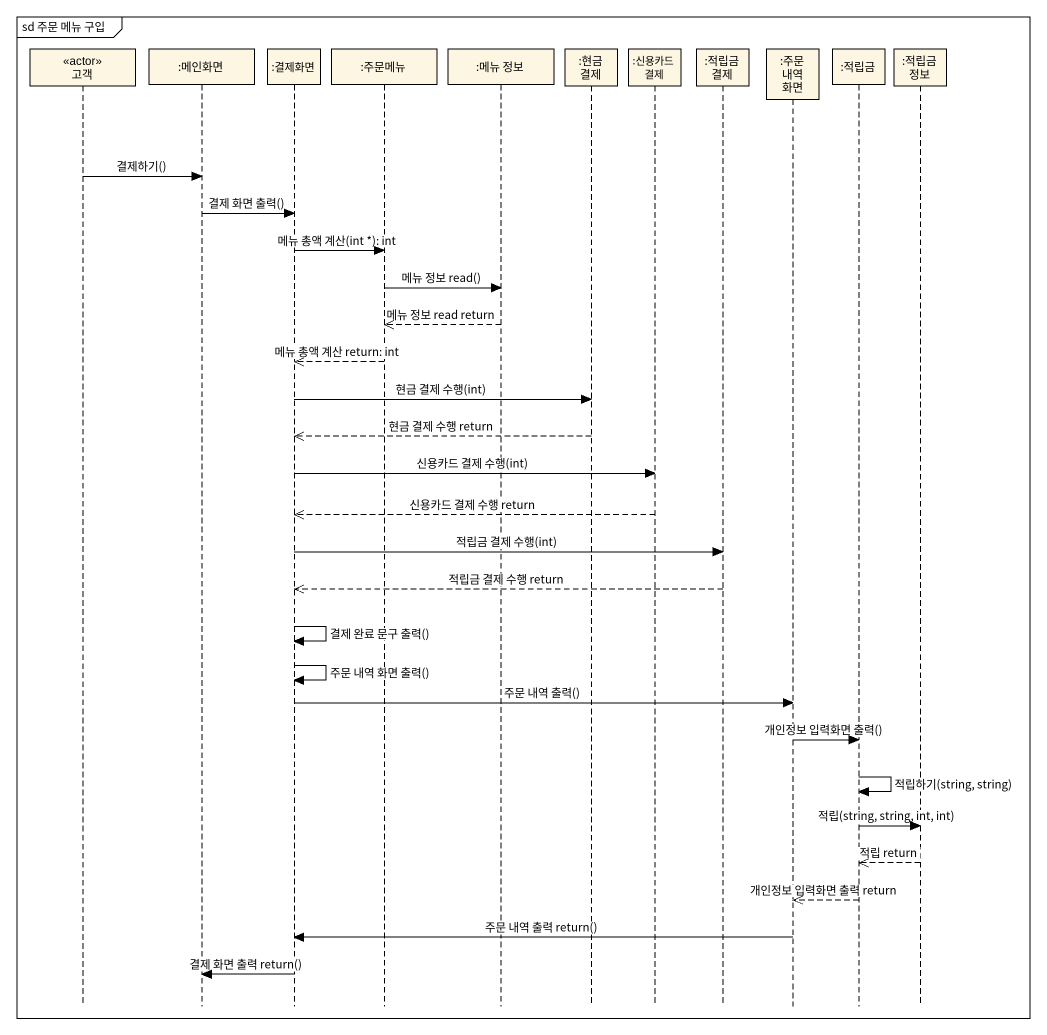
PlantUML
@startuml
mainframe sd 주문 메뉴 구입
hide footbox
participant 고객 <<actor>>
participant ":메인화면" as 메인화면
participant ":결제화면" as 결제화면
participant ":주문메뉴" as 주문메뉴
participant ":메뉴 정보" as 메뉴_정보
participant ":현금 결제" as 현금_결제
participant ":신용카드 결제" as 신용카드_결제
participant ":적립금 결제" as 적립금_결제
participant ":주문 내역 화면" as 주문_내역_화면
participant ":적립금" as 적립금
participant ":적립금 정보" as 적립금_정보

고객 -> 메인화면 : 결제하기()
메인화면 -> 결제화면 : 결제 화면 출력()
결제화면 -> 주문메뉴 : 메뉴 총액 계산(int *): int
주문메뉴 -> 메뉴_정보 : 메뉴 정보 read()
메뉴_정보 -->> 주문메뉴 : 메뉴 정보 read return
주문메뉴 -->> 결제화면 : 메뉴 총액 계산 return: int
결제화면 -> 현금_결제 : 현금 결제 수행(int)
현금_결제 -->> 결제화면 : 현금 결제 수행 return
결제화면 -> 신용카드_결제 : 신용카드 결제 수행(int)
신용카드_결제 -->> 결제화면 : 신용카드 결제 수행 return
결제화면 -> 적립금_결제 : 적립금 결제 수행(int)
적립금_결제 -->> 결제화면 : 적립금 결제 수행 return
결제화면 -> 결제화면 : 결제 완료 문구 출력()
결제화면 -> 결제화면 : 주문 내역 화면 출력()
결제화면 -> 주문_내역_화면 : 주문 내역 출력()
주문_내역_화면 -> 적립금 : 개인정보 입력화면 출력()
적립금 -> 적립금 : 적립하기(string, string)
적립금 -> 적립금_정보 : 적립(string, string, int, int)
적립금_정보 -->> 적립금 : 적립 return
적립금 -->> 주문_내역_화면 : 개인정보 입력화면 출력 return
주문_내역_화면 -> 결제화면 : 주문 내역 출력 return()
결제화면 -> 메인화면 : 결제 화면 출력 return()
@enduml
